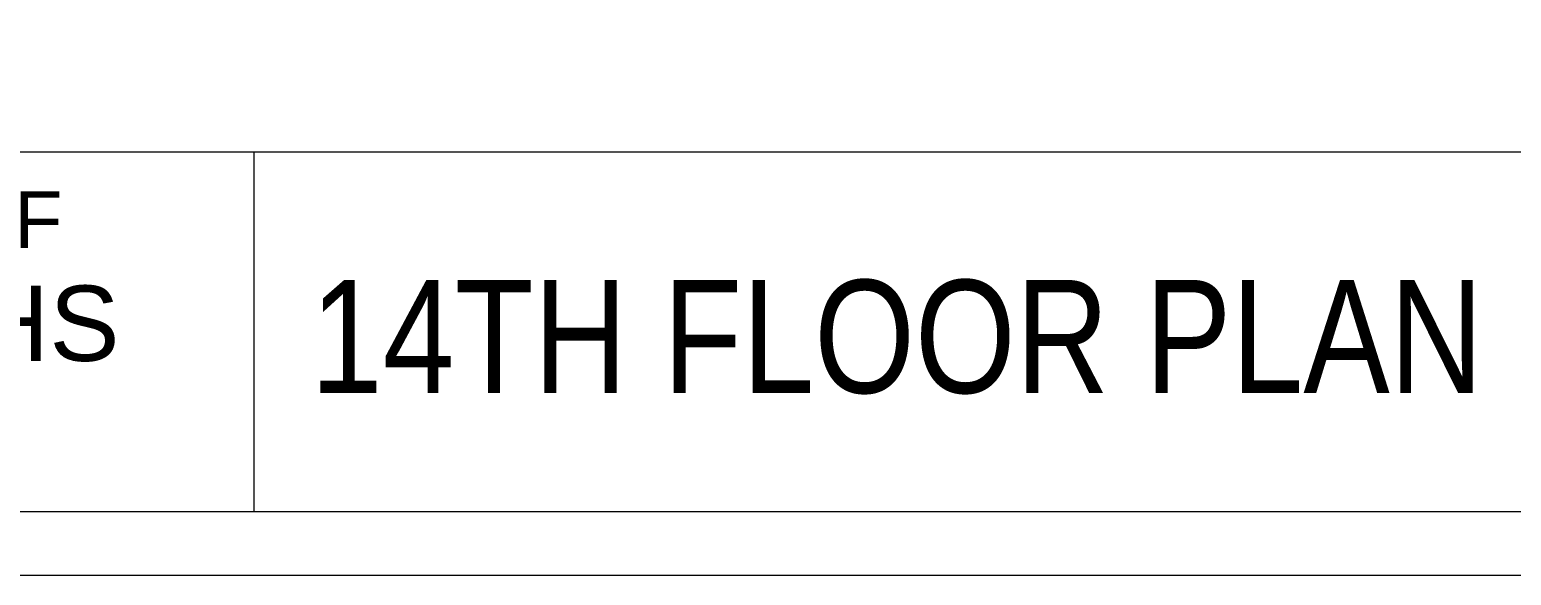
# Model space of a CAD drawing. Header units: millimetres. Extents: x 0 to 125073, y 0 to 71249.
# Drawn here: x 59631 to 79298, y 15638 to 22881 of the extents above; entities that cross this region are included whole.
import ezdxf

# ---------------------------------------------------------------- set-up
doc = ezdxf.new("R2010")
doc.units = ezdxf.units.MM
doc.layers.add('DA_DRG BORDER', color=54, linetype='Continuous', lineweight=18)
doc.layers.add('DA_TEXT', color=140, linetype='Continuous', lineweight=9)
doc.styles.get("Standard").update_dxf_attribs({"font": 'arial.ttf'})
doc.styles.add('Swis Cn Bt', font='swissc.ttf')

# ---------------------------------------------------------------- blocks, each defined once
blk = doc.blocks.new('FHSDFGHSDNH')
at = {"layer": 'DA_DRG BORDER', "ltscale": 2000}
for points in [[(-53208, 700680), (23187, 700680), (23187, 645912), (-53208, 645912)], [(-52365, 699837), (22344, 699837), (22344, 646755), (-52365, 646755)]]:
    blk.add_lwpolyline(points, close=True, dxfattribs=at)
at = {"layer": 'DA_DRG BORDER'}
for points in [[(22344, 651530), (-52365, 651530)], [(-38438, 651530), (-38438, 646755)], [(-38438, 651530), (-38438, 646755)]]:
    blk.add_lwpolyline(points, dxfattribs=at)
at = {"layer": 'DA_TEXT', "insert": (-52094, 651008), "char_height": 750, "attachment_point": 1}
blk.add_mtext_dynamic_manual_height_columns('REDEVELOPMENT OF\\P{\\H1.33333x;NEELDHARA CHS\\P\\H0.75x;15.03.2024}', width=14172.78, gutter_width=3750, heights=[-3630], dxfattribs=at)

msp = doc.modelspace()

# ---------------------------------------------------------------- block references
msp.add_blockref('FHSDFGHSDNH', (101042.82231, -630273.79667))

# ---------------------------------------------------------------- texts
at = {"layer": 'DA_TEXT', "style": 'Swis Cn Bt'}
msp.add_text('14TH FLOOR PLAN', height=1500, dxfattribs=at).set_placement((63360.71463, 18058.58351))

doc.saveas('drawing.dxf')
